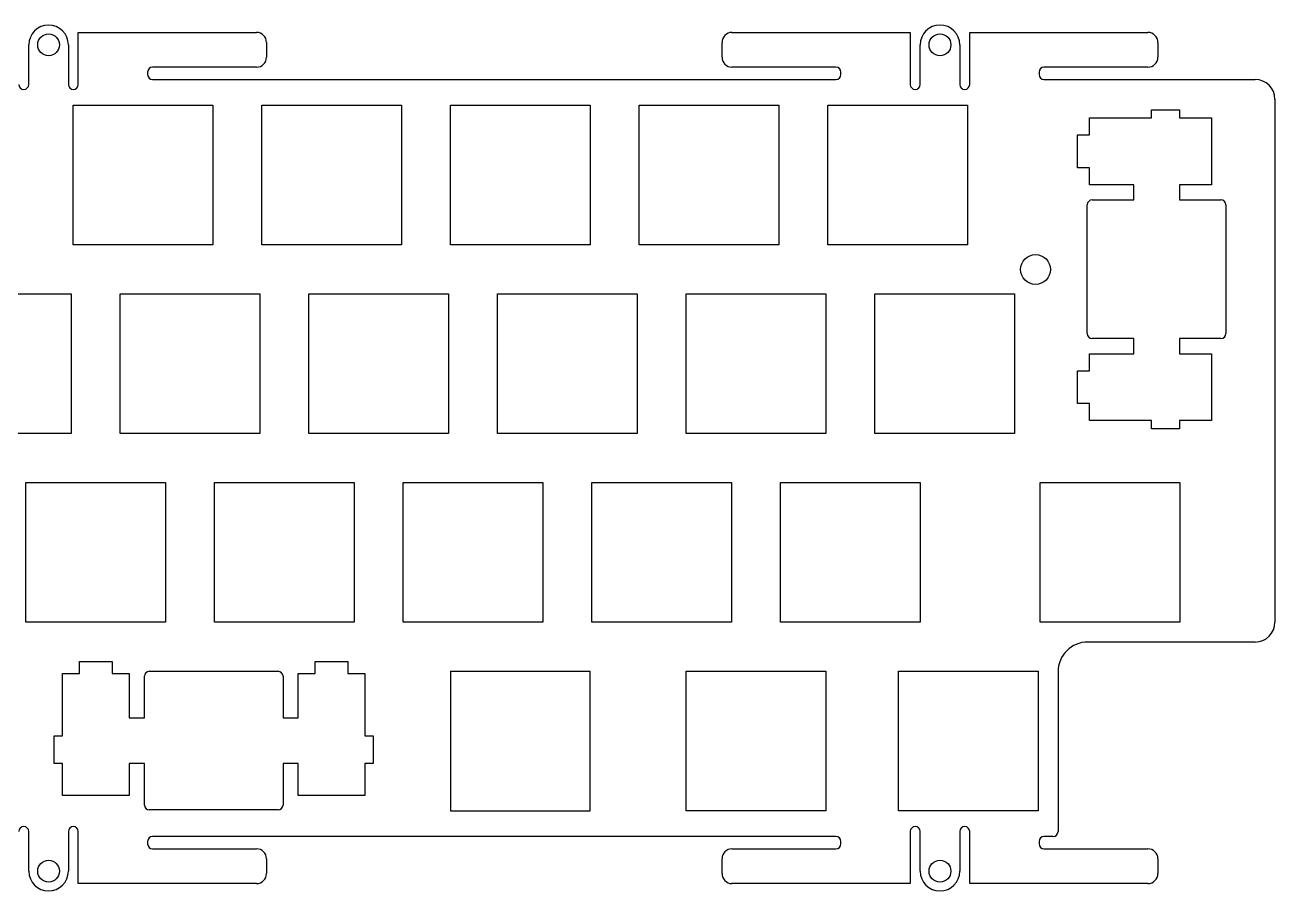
# Model space of a CAD drawing. Header units: millimetres. Extents: x -118 to 129, y -249 to -162.
# Drawn here: x 3.2 to 129.4, y -249.2 to -161.9 of the extents above; entities that cross this region are included whole.
import ezdxf

# ---------------------------------------------------------------- set-up
doc = ezdxf.new("R2010")
doc.units = ezdxf.units.MM
for name, color, linetype in [('Shape10722', 7, 'CONTINUOUS'), ('Shape12749', 7, 'CONTINUOUS'), ('Shape7479', 7, 'CONTINUOUS'), ('Shape7480', 7, 'CONTINUOUS'), ('Shape7482', 7, 'CONTINUOUS'), ('Shape7483', 7, 'CONTINUOUS'), ('Shape7485', 7, 'CONTINUOUS'), ('Shape7486', 7, 'CONTINUOUS'), ('Shape7487', 7, 'CONTINUOUS'), ('Shape7488', 7, 'CONTINUOUS'), ('Shape7489', 7, 'CONTINUOUS'), ('Shape7490', 7, 'CONTINUOUS'), ('Shape7491', 7, 'CONTINUOUS'), ('Shape7492', 7, 'CONTINUOUS'), ('Shape7493', 7, 'CONTINUOUS'), ('Shape7494', 7, 'CONTINUOUS'), ('Shape7495', 7, 'CONTINUOUS'), ('Shape7496', 7, 'CONTINUOUS'), ('Shape7497', 7, 'CONTINUOUS'), ('Shape7498', 7, 'CONTINUOUS'), ('Shape7499', 7, 'CONTINUOUS'), ('Shape7500', 7, 'CONTINUOUS'), ('Shape7501', 7, 'CONTINUOUS'), ('Shape7502', 7, 'CONTINUOUS'), ('Shape7503', 7, 'CONTINUOUS'), ('Shape7504', 7, 'CONTINUOUS'), ('Shape7505', 7, 'CONTINUOUS'), ('Shape7506', 7, 'CONTINUOUS'), ('Shape7507', 7, 'CONTINUOUS'), ('Shape7508', 7, 'CONTINUOUS'), ('Shape7509', 7, 'CONTINUOUS'), ('Shape7510', 7, 'CONTINUOUS'), ('Shape7511', 7, 'CONTINUOUS'), ('Shape7512', 7, 'CONTINUOUS'), ('Shape7513', 7, 'CONTINUOUS'), ('Shape7514', 7, 'CONTINUOUS'), ('Shape7515', 7, 'CONTINUOUS'), ('Shape7516', 7, 'CONTINUOUS'), ('Shape7517', 7, 'CONTINUOUS'), ('Shape7518', 7, 'CONTINUOUS'), ('Shape7519', 7, 'CONTINUOUS'), ('Shape7520', 7, 'CONTINUOUS'), ('Shape7521', 7, 'CONTINUOUS'), ('Shape7522', 7, 'CONTINUOUS'), ('Shape7523', 7, 'CONTINUOUS'), ('Shape7599', 7, 'CONTINUOUS'), ('Shape7600', 7, 'CONTINUOUS'), ('Shape7601', 7, 'CONTINUOUS'), ('Shape7602', 7, 'CONTINUOUS'), ('Shape7603', 7, 'CONTINUOUS'), ('Shape7604', 7, 'CONTINUOUS'), ('Shape7605', 7, 'CONTINUOUS'), ('Shape7606', 7, 'CONTINUOUS'), ('Shape7607', 7, 'CONTINUOUS'), ('Shape7608', 7, 'CONTINUOUS'), ('Shape7609', 7, 'CONTINUOUS'), ('Shape7610', 7, 'CONTINUOUS'), ('Shape7611', 7, 'CONTINUOUS'), ('Shape7612', 7, 'CONTINUOUS'), ('Shape7613', 7, 'CONTINUOUS'), ('Shape7614', 7, 'CONTINUOUS'), ('Shape7615', 7, 'CONTINUOUS'), ('Shape7616', 7, 'CONTINUOUS'), ('Shape7617', 7, 'CONTINUOUS'), ('Shape7618', 7, 'CONTINUOUS'), ('Shape7619', 7, 'CONTINUOUS'), ('Shape7620', 7, 'CONTINUOUS'), ('Shape7621', 7, 'CONTINUOUS'), ('Shape7622', 7, 'CONTINUOUS'), ('Shape7623', 7, 'CONTINUOUS'), ('Shape7624', 7, 'CONTINUOUS'), ('Shape7625', 7, 'CONTINUOUS'), ('Shape7626', 7, 'CONTINUOUS'), ('Shape7627', 7, 'CONTINUOUS'), ('Shape7628', 7, 'CONTINUOUS'), ('Shape7629', 7, 'CONTINUOUS'), ('Shape7630', 7, 'CONTINUOUS'), ('Shape7631', 7, 'CONTINUOUS'), ('Shape7632', 7, 'CONTINUOUS'), ('Shape7633', 7, 'CONTINUOUS'), ('Shape7634', 7, 'CONTINUOUS'), ('Shape7635', 7, 'CONTINUOUS'), ('Shape7636', 7, 'CONTINUOUS'), ('Shape7637', 7, 'CONTINUOUS'), ('Shape7638', 7, 'CONTINUOUS'), ('Shape7639', 7, 'CONTINUOUS'), ('Shape7640', 7, 'CONTINUOUS'), ('Shape7641', 7, 'CONTINUOUS'), ('Shape7642', 7, 'CONTINUOUS'), ('Shape7643', 7, 'CONTINUOUS'), ('Shape7644', 7, 'CONTINUOUS'), ('Shape7649', 7, 'CONTINUOUS'), ('Shape7650', 7, 'CONTINUOUS'), ('Shape7651', 7, 'CONTINUOUS'), ('Shape7655', 7, 'CONTINUOUS'), ('Shape7656', 7, 'CONTINUOUS'), ('Shape7657', 7, 'CONTINUOUS'), ('Shape7658', 7, 'CONTINUOUS'), ('Shape7659', 7, 'CONTINUOUS'), ('Shape7660', 7, 'CONTINUOUS'), ('Shape7661', 7, 'CONTINUOUS'), ('Shape7662', 7, 'CONTINUOUS'), ('Shape7679', 7, 'CONTINUOUS'), ('Shape7680', 7, 'CONTINUOUS'), ('Shape7681', 7, 'CONTINUOUS'), ('Shape7682', 7, 'CONTINUOUS'), ('Shape7683', 7, 'CONTINUOUS'), ('Shape7684', 7, 'CONTINUOUS'), ('Shape7685', 7, 'CONTINUOUS'), ('Shape7686', 7, 'CONTINUOUS'), ('Shape7687', 7, 'CONTINUOUS'), ('Shape7688', 7, 'CONTINUOUS'), ('Shape7689', 7, 'CONTINUOUS'), ('Shape7690', 7, 'CONTINUOUS'), ('Shape7691', 7, 'CONTINUOUS'), ('Shape7692', 7, 'CONTINUOUS'), ('Shape7693', 7, 'CONTINUOUS'), ('Shape7694', 7, 'CONTINUOUS'), ('Shape7695', 7, 'CONTINUOUS'), ('Shape7696', 7, 'CONTINUOUS'), ('Shape7697', 7, 'CONTINUOUS'), ('Shape7698', 7, 'CONTINUOUS'), ('Shape7699', 7, 'CONTINUOUS'), ('Shape7700', 7, 'CONTINUOUS'), ('Shape7701', 7, 'CONTINUOUS'), ('Shape7702', 7, 'CONTINUOUS'), ('Shape7703', 7, 'CONTINUOUS'), ('Shape7704', 7, 'CONTINUOUS'), ('Shape7705', 7, 'CONTINUOUS'), ('Shape7706', 7, 'CONTINUOUS'), ('Shape7707', 7, 'CONTINUOUS'), ('Shape7708', 7, 'CONTINUOUS'), ('Shape7709', 7, 'CONTINUOUS'), ('Shape7710', 7, 'CONTINUOUS'), ('Shape7711', 7, 'CONTINUOUS'), ('Shape7712', 7, 'CONTINUOUS'), ('Shape7713', 7, 'CONTINUOUS'), ('Shape7714', 7, 'CONTINUOUS'), ('Shape7715', 7, 'CONTINUOUS'), ('Shape7716', 7, 'CONTINUOUS'), ('Shape7717', 7, 'CONTINUOUS'), ('Shape7718', 7, 'CONTINUOUS'), ('Shape7720', 7, 'CONTINUOUS'), ('Shape7945', 7, 'CONTINUOUS'), ('Shape7946', 7, 'CONTINUOUS'), ('Shape7947', 7, 'CONTINUOUS'), ('Shape7948', 7, 'CONTINUOUS'), ('Shape7949', 7, 'CONTINUOUS'), ('Shape7950', 7, 'CONTINUOUS'), ('Shape7951', 7, 'CONTINUOUS'), ('Shape7952', 7, 'CONTINUOUS'), ('Shape7953', 7, 'CONTINUOUS'), ('Shape7954', 7, 'CONTINUOUS'), ('Shape7955', 7, 'CONTINUOUS'), ('Shape7956', 7, 'CONTINUOUS'), ('Shape7957', 7, 'CONTINUOUS'), ('Shape7958', 7, 'CONTINUOUS'), ('Shape7959', 7, 'CONTINUOUS'), ('Shape7960', 7, 'CONTINUOUS'), ('Shape7961', 7, 'CONTINUOUS'), ('Shape7962', 7, 'CONTINUOUS'), ('Shape7963', 7, 'CONTINUOUS'), ('Shape7964', 7, 'CONTINUOUS'), ('Shape7966', 7, 'CONTINUOUS'), ('Shape7967', 7, 'CONTINUOUS'), ('Shape7968', 7, 'CONTINUOUS'), ('Shape8001', 7, 'CONTINUOUS'), ('Shape8002', 7, 'CONTINUOUS'), ('Shape8003', 7, 'CONTINUOUS'), ('Shape8004', 7, 'CONTINUOUS'), ('Shape8005', 7, 'CONTINUOUS'), ('Shape8006', 7, 'CONTINUOUS'), ('Shape8007', 7, 'CONTINUOUS'), ('Shape8008', 7, 'CONTINUOUS'), ('Shape8009', 7, 'CONTINUOUS'), ('Shape8010', 7, 'CONTINUOUS'), ('Shape8011', 7, 'CONTINUOUS'), ('Shape8012', 7, 'CONTINUOUS'), ('Shape8013', 7, 'CONTINUOUS'), ('Shape8014', 7, 'CONTINUOUS'), ('Shape8015', 7, 'CONTINUOUS'), ('Shape8016', 7, 'CONTINUOUS'), ('Shape8017', 7, 'CONTINUOUS'), ('Shape8018', 7, 'CONTINUOUS'), ('Shape8019', 7, 'CONTINUOUS'), ('Shape8020', 7, 'CONTINUOUS'), ('Shape8037', 7, 'CONTINUOUS'), ('Shape8038', 7, 'CONTINUOUS'), ('Shape8039', 7, 'CONTINUOUS'), ('Shape8040', 7, 'CONTINUOUS'), ('Shape8041', 7, 'CONTINUOUS'), ('Shape8042', 7, 'CONTINUOUS'), ('Shape8043', 7, 'CONTINUOUS'), ('Shape8044', 7, 'CONTINUOUS'), ('Shape8045', 7, 'CONTINUOUS'), ('Shape8046', 7, 'CONTINUOUS'), ('Shape8047', 7, 'CONTINUOUS'), ('Shape8048', 7, 'CONTINUOUS'), ('Shape8049', 7, 'CONTINUOUS'), ('Shape8050', 7, 'CONTINUOUS'), ('Shape8051', 7, 'CONTINUOUS'), ('Shape8052', 7, 'CONTINUOUS'), ('Shape8053', 7, 'CONTINUOUS'), ('Shape8054', 7, 'CONTINUOUS'), ('Shape8055', 7, 'CONTINUOUS'), ('Shape8056', 7, 'CONTINUOUS'), ('Shape8057', 7, 'CONTINUOUS'), ('Shape8058', 7, 'CONTINUOUS'), ('Shape8059', 7, 'CONTINUOUS'), ('Shape8060', 7, 'CONTINUOUS'), ('Shape8065', 7, 'CONTINUOUS'), ('Shape8066', 7, 'CONTINUOUS'), ('Shape8067', 7, 'CONTINUOUS'), ('Shape8068', 7, 'CONTINUOUS'), ('Shape8069', 7, 'CONTINUOUS'), ('Shape8070', 7, 'CONTINUOUS'), ('Shape8071', 7, 'CONTINUOUS'), ('Shape8072', 7, 'CONTINUOUS'), ('Shape8073', 7, 'CONTINUOUS'), ('Shape8074', 7, 'CONTINUOUS'), ('Shape8075', 7, 'CONTINUOUS'), ('Shape8076', 7, 'CONTINUOUS'), ('Shape8077', 7, 'CONTINUOUS'), ('Shape8078', 7, 'CONTINUOUS'), ('Shape8079', 7, 'CONTINUOUS'), ('Shape8080', 7, 'CONTINUOUS'), ('Shape8081', 7, 'CONTINUOUS'), ('Shape8082', 7, 'CONTINUOUS'), ('Shape8083', 7, 'CONTINUOUS'), ('Shape8084', 7, 'CONTINUOUS'), ('Shape8085', 7, 'CONTINUOUS'), ('Shape8086', 7, 'CONTINUOUS'), ('Shape8087', 7, 'CONTINUOUS'), ('Shape8088', 7, 'CONTINUOUS'), ('Shape8089', 7, 'CONTINUOUS'), ('Shape8090', 7, 'CONTINUOUS'), ('Shape8091', 7, 'CONTINUOUS'), ('Shape8092', 7, 'CONTINUOUS'), ('Shape8093', 7, 'CONTINUOUS'), ('Shape8094', 7, 'CONTINUOUS'), ('Shape8095', 7, 'CONTINUOUS'), ('Shape8096', 7, 'CONTINUOUS'), ('Shape8097', 7, 'CONTINUOUS'), ('Shape8098', 7, 'CONTINUOUS'), ('Shape8099', 7, 'CONTINUOUS'), ('Shape8100', 7, 'CONTINUOUS'), ('Shape8101', 7, 'CONTINUOUS'), ('Shape8102', 7, 'CONTINUOUS'), ('Shape8103', 7, 'CONTINUOUS')]:
    doc.layers.add(name, color=color, linetype=linetype)

msp = doc.modelspace()

# ---------------------------------------------------------------- linework, layer by layer
at = {"layer": 'Shape10722'}
msp.add_line((116.924, -170.4), (119.724, -170.4), dxfattribs=at)
at = {"layer": 'Shape12749'}
msp.add_circle((105.199, -186.526), 1.5, dxfattribs=at)
at = {"layer": 'Shape7479'}
msp.add_circle((95.5544, -163.851), 1.1, dxfattribs=at)
at = {"layer": 'Shape7480'}
msp.add_circle((5.55443, -163.851), 1.1, dxfattribs=at)
at = {"layer": 'Shape7482'}
msp.add_circle((95.5544, -247.25), 1.1, dxfattribs=at)
at = {"layer": 'Shape7483'}
msp.add_circle((5.55443, -247.25), 1.1, dxfattribs=at)
at = {"layer": 'Shape7485'}
msp.add_line((106.973, -243.751), (106.054, -243.751), dxfattribs=at)
at = {"layer": 'Shape7486'}
msp.add_arc((106.054, -244.251), 0.5, 90, 180, dxfattribs=at)
at = {"layer": 'Shape7487'}
msp.add_line((105.554, -244.251), (105.554, -244.5), dxfattribs=at)
at = {"layer": 'Shape7488'}
msp.add_arc((106.054, -244.5), 0.5, 180, -90, dxfattribs=at)
at = {"layer": 'Shape7489'}
msp.add_line((106.054, -245), (116.554, -245), dxfattribs=at)
at = {"layer": 'Shape7490'}
msp.add_arc((116.554, -246), 1, 0, 90, dxfattribs=at)
at = {"layer": 'Shape7491'}
msp.add_line((117.554, -246), (117.554, -247.5), dxfattribs=at)
at = {"layer": 'Shape7492'}
msp.add_arc((116.554, -247.5), 1, -90, 0, dxfattribs=at)
at = {"layer": 'Shape7493'}
msp.add_line((116.554, -248.5), (98.5544, -248.5), dxfattribs=at)
at = {"layer": 'Shape7494'}
msp.add_line((98.5544, -248.5), (98.5544, -243.25), dxfattribs=at)
at = {"layer": 'Shape7495'}
msp.add_arc((98.0544, -243.25), 0.5, 0, 180, dxfattribs=at)
at = {"layer": 'Shape7496'}
msp.add_line((97.5544, -243.25), (97.5544, -247.25), dxfattribs=at)
at = {"layer": 'Shape7497'}
msp.add_arc((95.5544, -247.25), 2, 180, 0, dxfattribs=at)
at = {"layer": 'Shape7498'}
msp.add_line((93.5544, -247.25), (93.5544, -243.25), dxfattribs=at)
at = {"layer": 'Shape7499'}
msp.add_arc((93.0544, -243.25), 0.5, 0, 180, dxfattribs=at)
at = {"layer": 'Shape7500'}
msp.add_line((92.5544, -243.25), (92.5544, -248.5), dxfattribs=at)
at = {"layer": 'Shape7501'}
msp.add_line((92.5544, -248.5), (74.5544, -248.5), dxfattribs=at)
at = {"layer": 'Shape7502'}
msp.add_arc((74.5544, -247.5), 1, 180, -90, dxfattribs=at)
at = {"layer": 'Shape7503'}
msp.add_line((73.5544, -247.5), (73.5544, -246), dxfattribs=at)
at = {"layer": 'Shape7504'}
msp.add_arc((74.5544, -246), 1, 90, 180, dxfattribs=at)
at = {"layer": 'Shape7505'}
msp.add_line((74.5544, -245), (85.0544, -245), dxfattribs=at)
at = {"layer": 'Shape7506'}
msp.add_arc((85.0544, -244.5), 0.5, -90, 0, dxfattribs=at)
at = {"layer": 'Shape7507'}
msp.add_line((85.5544, -244.5), (85.5544, -244.251), dxfattribs=at)
at = {"layer": 'Shape7508'}
msp.add_arc((85.0544, -244.251), 0.5, 0, 90, dxfattribs=at)
at = {"layer": 'Shape7509'}
msp.add_line((85.0544, -243.751), (16.0544, -243.751), dxfattribs=at)
at = {"layer": 'Shape7510'}
msp.add_arc((16.0544, -244.251), 0.5, 90, 180, dxfattribs=at)
at = {"layer": 'Shape7511'}
msp.add_line((15.5544, -244.251), (15.5544, -244.5), dxfattribs=at)
at = {"layer": 'Shape7512'}
msp.add_arc((16.0544, -244.5), 0.5, 180, -90, dxfattribs=at)
at = {"layer": 'Shape7513'}
msp.add_line((16.0544, -245), (26.5544, -245), dxfattribs=at)
at = {"layer": 'Shape7514'}
msp.add_arc((26.5544, -246), 1, 0, 90, dxfattribs=at)
at = {"layer": 'Shape7515'}
msp.add_line((27.5544, -246), (27.5544, -247.5), dxfattribs=at)
at = {"layer": 'Shape7516'}
msp.add_arc((26.5544, -247.5), 1, -90, 0, dxfattribs=at)
at = {"layer": 'Shape7517'}
msp.add_line((26.5544, -248.5), (8.55443, -248.5), dxfattribs=at)
at = {"layer": 'Shape7518'}
msp.add_line((8.55443, -248.5), (8.55443, -243.25), dxfattribs=at)
at = {"layer": 'Shape7519'}
msp.add_arc((8.05443, -243.25), 0.5, 0, 180, dxfattribs=at)
at = {"layer": 'Shape7520'}
msp.add_line((7.55443, -243.25), (7.55443, -247.25), dxfattribs=at)
at = {"layer": 'Shape7521'}
msp.add_arc((5.55443, -247.25), 2, 180, 0, dxfattribs=at)
at = {"layer": 'Shape7522'}
msp.add_line((3.55443, -247.25), (3.55443, -243.25), dxfattribs=at)
at = {"layer": 'Shape7523'}
msp.add_arc((3.05443, -243.25), 0.5, 0, 180, dxfattribs=at)
at = {"layer": 'Shape7599'}
msp.add_arc((3.05443, -167.851), 0.5, 180, 0, dxfattribs=at)
at = {"layer": 'Shape7600'}
msp.add_line((3.55443, -167.851), (3.55443, -163.851), dxfattribs=at)
at = {"layer": 'Shape7601'}
msp.add_arc((5.55443, -163.851), 2, 0, 180, dxfattribs=at)
at = {"layer": 'Shape7602'}
msp.add_line((7.55443, -163.851), (7.55443, -167.851), dxfattribs=at)
at = {"layer": 'Shape7603'}
msp.add_arc((8.05443, -167.851), 0.5, 180, 0, dxfattribs=at)
at = {"layer": 'Shape7604'}
msp.add_line((8.55443, -167.851), (8.55443, -162.601), dxfattribs=at)
at = {"layer": 'Shape7605'}
msp.add_line((8.55443, -162.601), (26.5544, -162.601), dxfattribs=at)
at = {"layer": 'Shape7606'}
msp.add_arc((26.5544, -163.601), 1, 0, 90, dxfattribs=at)
at = {"layer": 'Shape7607'}
msp.add_line((27.5544, -163.601), (27.5544, -165.101), dxfattribs=at)
at = {"layer": 'Shape7608'}
msp.add_arc((26.5544, -165.101), 1, -90, 0, dxfattribs=at)
at = {"layer": 'Shape7609'}
msp.add_line((26.5544, -166.101), (16.0544, -166.101), dxfattribs=at)
at = {"layer": 'Shape7610'}
msp.add_arc((16.0544, -166.601), 0.5, 90, 180, dxfattribs=at)
at = {"layer": 'Shape7611'}
msp.add_line((15.5544, -166.601), (15.5544, -166.851), dxfattribs=at)
at = {"layer": 'Shape7612'}
msp.add_arc((16.0544, -166.851), 0.5, 180, -90, dxfattribs=at)
at = {"layer": 'Shape7613'}
msp.add_line((16.0544, -167.351), (85.0544, -167.351), dxfattribs=at)
at = {"layer": 'Shape7614'}
msp.add_arc((85.0544, -166.851), 0.5, -90, 0, dxfattribs=at)
at = {"layer": 'Shape7615'}
msp.add_line((85.5544, -166.851), (85.5544, -166.601), dxfattribs=at)
at = {"layer": 'Shape7616'}
msp.add_arc((85.0544, -166.601), 0.5, 0, 90, dxfattribs=at)
at = {"layer": 'Shape7617'}
msp.add_line((85.0544, -166.101), (74.5544, -166.101), dxfattribs=at)
at = {"layer": 'Shape7618'}
msp.add_arc((74.5544, -165.101), 1, 180, -90, dxfattribs=at)
at = {"layer": 'Shape7619'}
msp.add_line((73.5544, -165.101), (73.5544, -163.601), dxfattribs=at)
at = {"layer": 'Shape7620'}
msp.add_arc((74.5544, -163.601), 1, 90, 180, dxfattribs=at)
at = {"layer": 'Shape7621'}
msp.add_line((74.5544, -162.601), (92.5544, -162.601), dxfattribs=at)
at = {"layer": 'Shape7622'}
msp.add_line((92.5544, -162.601), (92.5544, -167.851), dxfattribs=at)
at = {"layer": 'Shape7623'}
msp.add_arc((93.0544, -167.851), 0.5, 180, 0, dxfattribs=at)
at = {"layer": 'Shape7624'}
msp.add_line((93.5544, -167.851), (93.5544, -163.851), dxfattribs=at)
at = {"layer": 'Shape7625'}
msp.add_arc((95.5544, -163.851), 2, 0, 180, dxfattribs=at)
at = {"layer": 'Shape7626'}
msp.add_line((97.5544, -163.851), (97.5544, -167.851), dxfattribs=at)
at = {"layer": 'Shape7627'}
msp.add_arc((98.0544, -167.851), 0.5, 180, 0, dxfattribs=at)
at = {"layer": 'Shape7628'}
msp.add_line((98.5544, -167.851), (98.5544, -162.601), dxfattribs=at)
at = {"layer": 'Shape7629'}
msp.add_line((98.5544, -162.601), (116.554, -162.601), dxfattribs=at)
at = {"layer": 'Shape7630'}
msp.add_arc((116.554, -163.601), 1, 0, 90, dxfattribs=at)
at = {"layer": 'Shape7631'}
msp.add_line((117.554, -163.601), (117.554, -165.101), dxfattribs=at)
at = {"layer": 'Shape7632'}
msp.add_arc((116.554, -165.101), 1, -90, 0, dxfattribs=at)
at = {"layer": 'Shape7633'}
msp.add_line((116.554, -166.101), (106.054, -166.101), dxfattribs=at)
at = {"layer": 'Shape7634'}
msp.add_arc((106.054, -166.601), 0.5, 90, 180, dxfattribs=at)
at = {"layer": 'Shape7635'}
msp.add_line((105.554, -166.601), (105.554, -166.851), dxfattribs=at)
at = {"layer": 'Shape7636'}
msp.add_arc((106.054, -166.851), 0.5, 180, -90, dxfattribs=at)
at = {"layer": 'Shape7637'}
msp.add_line((106.054, -167.351), (127.379, -167.351), dxfattribs=at)
at = {"layer": 'Shape7638'}
msp.add_arc((127.379, -169.351), 2, 0, 90, dxfattribs=at)
at = {"layer": 'Shape7639'}
msp.add_line((129.379, -169.351), (129.379, -222.126), dxfattribs=at)
at = {"layer": 'Shape7640'}
msp.add_arc((127.379, -222.126), 2, -90, 0, dxfattribs=at)
at = {"layer": 'Shape7641'}
msp.add_line((127.379, -224.126), (110.473, -224.126), dxfattribs=at)
at = {"layer": 'Shape7642'}
msp.add_arc((110.473, -227.126), 3, 90, 180, dxfattribs=at)
at = {"layer": 'Shape7643'}
msp.add_line((107.473, -227.126), (107.473, -243.251), dxfattribs=at)
at = {"layer": 'Shape7644'}
msp.add_arc((106.973, -243.251), 0.5, -90, 0, dxfattribs=at)
at = {"layer": 'Shape7649'}
msp.add_line((46.1294, -227.076), (46.1294, -241.176), dxfattribs=at)
at = {"layer": 'Shape7650'}
msp.add_line((46.1294, -241.176), (60.2294, -241.176), dxfattribs=at)
at = {"layer": 'Shape7651'}
msp.add_line((60.2294, -241.176), (60.2294, -227.076), dxfattribs=at)
at = {"layer": 'Shape7655'}
msp.add_line((91.3734, -227.076), (105.473, -227.076), dxfattribs=at)
at = {"layer": 'Shape7656'}
msp.add_line((105.473, -227.076), (105.473, -241.176), dxfattribs=at)
at = {"layer": 'Shape7657'}
msp.add_line((105.473, -241.176), (91.3734, -241.176), dxfattribs=at)
at = {"layer": 'Shape7658'}
msp.add_line((91.3734, -241.176), (91.3734, -227.076), dxfattribs=at)
at = {"layer": 'Shape7659'}
msp.add_line((69.9424, -241.176), (69.9424, -227.076), dxfattribs=at)
at = {"layer": 'Shape7660'}
msp.add_line((69.9424, -227.076), (84.0414, -227.076), dxfattribs=at)
at = {"layer": 'Shape7661'}
msp.add_line((84.0414, -227.076), (84.0414, -241.176), dxfattribs=at)
at = {"layer": 'Shape7662'}
msp.add_line((84.0414, -241.176), (69.9424, -241.176), dxfattribs=at)
at = {"layer": 'Shape7679'}
msp.add_line((15.2238, -240.575), (15.2238, -236.376), dxfattribs=at)
at = {"layer": 'Shape7680'}
msp.add_arc((15.7238, -240.575), 0.5, 180, -90, dxfattribs=at)
at = {"layer": 'Shape7681'}
msp.add_line((15.2238, -236.376), (13.6984, -236.376), dxfattribs=at)
at = {"layer": 'Shape7682'}
msp.add_line((13.6984, -236.376), (13.6984, -239.605), dxfattribs=at)
at = {"layer": 'Shape7683'}
msp.add_line((13.6984, -239.605), (6.94868, -239.605), dxfattribs=at)
at = {"layer": 'Shape7684'}
msp.add_line((6.94868, -239.605), (6.94868, -236.376), dxfattribs=at)
at = {"layer": 'Shape7685'}
msp.add_line((6.94868, -236.376), (6.12318, -236.376), dxfattribs=at)
at = {"layer": 'Shape7686'}
msp.add_line((6.12318, -236.376), (6.12318, -233.576), dxfattribs=at)
at = {"layer": 'Shape7687'}
msp.add_line((6.12318, -233.576), (6.94868, -233.576), dxfattribs=at)
at = {"layer": 'Shape7688'}
msp.add_line((6.94868, -233.576), (6.94868, -227.306), dxfattribs=at)
at = {"layer": 'Shape7689'}
msp.add_line((6.94868, -227.306), (8.67378, -227.306), dxfattribs=at)
at = {"layer": 'Shape7690'}
msp.add_line((8.67378, -227.306), (8.67378, -226.105), dxfattribs=at)
at = {"layer": 'Shape7691'}
msp.add_line((8.67378, -226.105), (11.9729, -226.105), dxfattribs=at)
at = {"layer": 'Shape7692'}
msp.add_line((11.9729, -226.105), (11.9729, -227.306), dxfattribs=at)
at = {"layer": 'Shape7693'}
msp.add_line((11.9729, -227.306), (13.6984, -227.306), dxfattribs=at)
at = {"layer": 'Shape7694'}
msp.add_line((13.6984, -227.306), (13.6984, -231.775), dxfattribs=at)
at = {"layer": 'Shape7695'}
msp.add_line((13.6984, -231.775), (15.2238, -231.775), dxfattribs=at)
at = {"layer": 'Shape7696'}
msp.add_line((15.2238, -231.775), (15.2238, -227.576), dxfattribs=at)
at = {"layer": 'Shape7697'}
msp.add_line((15.7238, -227.076), (28.7231, -227.076), dxfattribs=at)
at = {"layer": 'Shape7698'}
msp.add_arc((15.7238, -227.576), 0.5, 90, 180, dxfattribs=at)
at = {"layer": 'Shape7699'}
msp.add_line((29.2231, -227.576), (29.2231, -231.775), dxfattribs=at)
at = {"layer": 'Shape7700'}
msp.add_arc((28.7231, -227.576), 0.5, 0, 90, dxfattribs=at)
at = {"layer": 'Shape7701'}
msp.add_line((29.2231, -231.775), (30.7488, -231.775), dxfattribs=at)
at = {"layer": 'Shape7702'}
msp.add_line((30.7488, -231.775), (30.7488, -227.306), dxfattribs=at)
at = {"layer": 'Shape7703'}
msp.add_line((30.7488, -227.306), (32.4725, -227.306), dxfattribs=at)
at = {"layer": 'Shape7704'}
msp.add_line((32.4725, -227.306), (32.4725, -226.105), dxfattribs=at)
at = {"layer": 'Shape7705'}
msp.add_line((32.4725, -226.105), (35.7731, -226.105), dxfattribs=at)
at = {"layer": 'Shape7706'}
msp.add_line((35.7731, -226.105), (35.7731, -227.306), dxfattribs=at)
at = {"layer": 'Shape7707'}
msp.add_line((35.7731, -227.306), (37.4982, -227.306), dxfattribs=at)
at = {"layer": 'Shape7708'}
msp.add_line((37.4982, -227.306), (37.4982, -233.576), dxfattribs=at)
at = {"layer": 'Shape7709'}
msp.add_line((37.4982, -233.576), (38.3237, -233.576), dxfattribs=at)
at = {"layer": 'Shape7710'}
msp.add_line((38.3237, -233.576), (38.3237, -236.376), dxfattribs=at)
at = {"layer": 'Shape7711'}
msp.add_line((38.3237, -236.376), (37.4982, -236.376), dxfattribs=at)
at = {"layer": 'Shape7712'}
msp.add_line((37.4982, -236.376), (37.4982, -239.605), dxfattribs=at)
at = {"layer": 'Shape7713'}
msp.add_line((37.4982, -239.605), (30.7488, -239.605), dxfattribs=at)
at = {"layer": 'Shape7714'}
msp.add_line((30.7488, -239.605), (30.7488, -236.376), dxfattribs=at)
at = {"layer": 'Shape7715'}
msp.add_line((30.7488, -236.376), (29.2231, -236.376), dxfattribs=at)
at = {"layer": 'Shape7716'}
msp.add_line((29.2231, -236.376), (29.2231, -240.575), dxfattribs=at)
at = {"layer": 'Shape7717'}
msp.add_arc((28.7231, -240.575), 0.5, -90, 0, dxfattribs=at)
at = {"layer": 'Shape7718'}
msp.add_line((28.7231, -241.075), (15.7238, -241.075), dxfattribs=at)
at = {"layer": 'Shape7720'}
msp.add_line((46.1294, -227.076), (60.2294, -227.076), dxfattribs=at)
at = {"layer": 'Shape7945'}
msp.add_line((103.091, -188.976), (103.091, -203.076), dxfattribs=at)
at = {"layer": 'Shape7946'}
msp.add_line((103.091, -203.076), (88.9914, -203.076), dxfattribs=at)
at = {"layer": 'Shape7947'}
msp.add_line((88.9914, -203.076), (88.9914, -188.976), dxfattribs=at)
at = {"layer": 'Shape7948'}
msp.add_line((88.9914, -188.976), (103.091, -188.976), dxfattribs=at)
at = {"layer": 'Shape7949'}
msp.add_line((69.9424, -188.976), (84.0414, -188.976), dxfattribs=at)
at = {"layer": 'Shape7950'}
msp.add_line((84.0414, -188.976), (84.0414, -203.076), dxfattribs=at)
at = {"layer": 'Shape7951'}
msp.add_line((84.0414, -203.076), (69.9424, -203.076), dxfattribs=at)
at = {"layer": 'Shape7952'}
msp.add_line((69.9424, -203.076), (69.9424, -188.976), dxfattribs=at)
at = {"layer": 'Shape7953'}
msp.add_line((50.8914, -203.076), (50.8914, -188.976), dxfattribs=at)
at = {"layer": 'Shape7954'}
msp.add_line((50.8914, -188.976), (64.9914, -188.976), dxfattribs=at)
at = {"layer": 'Shape7955'}
msp.add_line((64.9914, -188.976), (64.9914, -203.076), dxfattribs=at)
at = {"layer": 'Shape7956'}
msp.add_line((64.9914, -203.076), (50.8914, -203.076), dxfattribs=at)
at = {"layer": 'Shape7957'}
msp.add_line((31.8424, -188.976), (45.9424, -188.976), dxfattribs=at)
at = {"layer": 'Shape7958'}
msp.add_line((45.9424, -188.976), (45.9424, -203.076), dxfattribs=at)
at = {"layer": 'Shape7959'}
msp.add_line((45.9424, -203.076), (31.8424, -203.076), dxfattribs=at)
at = {"layer": 'Shape7960'}
msp.add_line((31.8424, -203.076), (31.8424, -188.976), dxfattribs=at)
at = {"layer": 'Shape7961'}
msp.add_line((12.7914, -203.076), (12.7914, -188.976), dxfattribs=at)
at = {"layer": 'Shape7962'}
msp.add_line((12.7914, -188.976), (26.8914, -188.976), dxfattribs=at)
at = {"layer": 'Shape7963'}
msp.add_line((26.8914, -188.976), (26.8914, -203.076), dxfattribs=at)
at = {"layer": 'Shape7964'}
msp.add_line((26.8914, -203.076), (12.7914, -203.076), dxfattribs=at)
at = {"layer": 'Shape7966'}
msp.add_line((-6.25857, -188.976), (7.84243, -188.976), dxfattribs=at)
at = {"layer": 'Shape7967'}
msp.add_line((7.84243, -188.976), (7.84243, -203.076), dxfattribs=at)
at = {"layer": 'Shape7968'}
msp.add_line((7.84243, -203.076), (-6.25857, -203.076), dxfattribs=at)
at = {"layer": 'Shape8001'}
msp.add_line((8.02943, -169.926), (22.1294, -169.926), dxfattribs=at)
at = {"layer": 'Shape8002'}
msp.add_line((22.1294, -169.926), (22.1294, -184.026), dxfattribs=at)
at = {"layer": 'Shape8003'}
msp.add_line((22.1294, -184.026), (8.02943, -184.026), dxfattribs=at)
at = {"layer": 'Shape8004'}
msp.add_line((8.02943, -184.026), (8.02943, -169.926), dxfattribs=at)
at = {"layer": 'Shape8005'}
msp.add_line((27.0794, -169.926), (41.1794, -169.926), dxfattribs=at)
at = {"layer": 'Shape8006'}
msp.add_line((41.1794, -169.926), (41.1794, -184.026), dxfattribs=at)
at = {"layer": 'Shape8007'}
msp.add_line((41.1794, -184.026), (27.0794, -184.026), dxfattribs=at)
at = {"layer": 'Shape8008'}
msp.add_line((27.0794, -184.026), (27.0794, -169.926), dxfattribs=at)
at = {"layer": 'Shape8009'}
msp.add_line((46.1294, -169.926), (60.2294, -169.926), dxfattribs=at)
at = {"layer": 'Shape8010'}
msp.add_line((60.2294, -169.926), (60.2294, -184.026), dxfattribs=at)
at = {"layer": 'Shape8011'}
msp.add_line((60.2294, -184.026), (46.1294, -184.026), dxfattribs=at)
at = {"layer": 'Shape8012'}
msp.add_line((46.1294, -184.026), (46.1294, -169.926), dxfattribs=at)
at = {"layer": 'Shape8013'}
msp.add_line((65.1794, -169.926), (79.2794, -169.926), dxfattribs=at)
at = {"layer": 'Shape8014'}
msp.add_line((79.2794, -169.926), (79.2794, -184.026), dxfattribs=at)
at = {"layer": 'Shape8015'}
msp.add_line((79.2794, -184.026), (65.1794, -184.026), dxfattribs=at)
at = {"layer": 'Shape8016'}
msp.add_line((65.1794, -184.026), (65.1794, -169.926), dxfattribs=at)
at = {"layer": 'Shape8017'}
msp.add_line((84.2294, -169.926), (98.3294, -169.926), dxfattribs=at)
at = {"layer": 'Shape8018'}
msp.add_line((98.3294, -169.926), (98.3294, -184.026), dxfattribs=at)
at = {"layer": 'Shape8019'}
msp.add_line((98.3294, -184.026), (84.2294, -184.026), dxfattribs=at)
at = {"layer": 'Shape8020'}
msp.add_line((84.2294, -184.026), (84.2294, -169.926), dxfattribs=at)
at = {"layer": 'Shape8037'}
msp.add_line((3.26643, -208.026), (17.3664, -208.026), dxfattribs=at)
at = {"layer": 'Shape8038'}
msp.add_line((17.3664, -208.026), (17.3664, -222.126), dxfattribs=at)
at = {"layer": 'Shape8039'}
msp.add_line((17.3664, -222.126), (3.26643, -222.126), dxfattribs=at)
at = {"layer": 'Shape8040'}
msp.add_line((3.26643, -222.126), (3.26643, -208.026), dxfattribs=at)
at = {"layer": 'Shape8041'}
msp.add_line((22.3164, -208.026), (36.4164, -208.026), dxfattribs=at)
at = {"layer": 'Shape8042'}
msp.add_line((36.4164, -208.026), (36.4164, -222.126), dxfattribs=at)
at = {"layer": 'Shape8043'}
msp.add_line((36.4164, -222.126), (22.3164, -222.126), dxfattribs=at)
at = {"layer": 'Shape8044'}
msp.add_line((22.3164, -222.126), (22.3164, -208.026), dxfattribs=at)
at = {"layer": 'Shape8045'}
msp.add_line((41.3664, -208.026), (55.4664, -208.026), dxfattribs=at)
at = {"layer": 'Shape8046'}
msp.add_line((55.4664, -208.026), (55.4664, -222.126), dxfattribs=at)
at = {"layer": 'Shape8047'}
msp.add_line((55.4664, -222.126), (41.3664, -222.126), dxfattribs=at)
at = {"layer": 'Shape8048'}
msp.add_line((41.3664, -222.126), (41.3664, -208.026), dxfattribs=at)
at = {"layer": 'Shape8049'}
msp.add_line((60.4164, -208.026), (74.5164, -208.026), dxfattribs=at)
at = {"layer": 'Shape8050'}
msp.add_line((74.5164, -208.026), (74.5164, -222.126), dxfattribs=at)
at = {"layer": 'Shape8051'}
msp.add_line((74.5164, -222.126), (60.4164, -222.126), dxfattribs=at)
at = {"layer": 'Shape8052'}
msp.add_line((60.4164, -222.126), (60.4164, -208.026), dxfattribs=at)
at = {"layer": 'Shape8053'}
msp.add_line((79.4664, -208.026), (93.5664, -208.026), dxfattribs=at)
at = {"layer": 'Shape8054'}
msp.add_line((93.5664, -208.026), (93.5664, -222.126), dxfattribs=at)
at = {"layer": 'Shape8055'}
msp.add_line((93.5664, -222.126), (79.4664, -222.126), dxfattribs=at)
at = {"layer": 'Shape8056'}
msp.add_line((79.4664, -222.126), (79.4664, -208.026), dxfattribs=at)
at = {"layer": 'Shape8057'}
msp.add_line((105.66, -208.026), (119.76, -208.026), dxfattribs=at)
at = {"layer": 'Shape8058'}
msp.add_line((119.76, -208.026), (119.76, -222.126), dxfattribs=at)
at = {"layer": 'Shape8059'}
msp.add_line((119.76, -222.126), (105.66, -222.126), dxfattribs=at)
at = {"layer": 'Shape8060'}
msp.add_line((105.66, -222.126), (105.66, -208.026), dxfattribs=at)
at = {"layer": 'Shape8065'}
msp.add_line((123.923, -193.5), (119.724, -193.5), dxfattribs=at)
at = {"layer": 'Shape8066'}
msp.add_arc((123.923, -193), 0.5, -90, 0, dxfattribs=at)
at = {"layer": 'Shape8067'}
msp.add_line((119.724, -193.5), (119.724, -195.026), dxfattribs=at)
at = {"layer": 'Shape8068'}
msp.add_line((119.724, -195.026), (122.953, -195.026), dxfattribs=at)
at = {"layer": 'Shape8069'}
msp.add_line((122.953, -195.026), (122.953, -201.775), dxfattribs=at)
at = {"layer": 'Shape8070'}
msp.add_line((122.953, -201.775), (119.724, -201.775), dxfattribs=at)
at = {"layer": 'Shape8071'}
msp.add_line((119.724, -201.775), (119.724, -202.601), dxfattribs=at)
at = {"layer": 'Shape8072'}
msp.add_line((119.724, -202.601), (116.924, -202.601), dxfattribs=at)
at = {"layer": 'Shape8073'}
msp.add_line((116.924, -202.601), (116.924, -201.775), dxfattribs=at)
at = {"layer": 'Shape8074'}
msp.add_line((116.924, -201.775), (110.654, -201.775), dxfattribs=at)
at = {"layer": 'Shape8075'}
msp.add_line((110.654, -201.775), (110.654, -200.05), dxfattribs=at)
at = {"layer": 'Shape8076'}
msp.add_line((110.654, -200.05), (109.453, -200.05), dxfattribs=at)
at = {"layer": 'Shape8077'}
msp.add_line((109.453, -200.05), (109.453, -196.751), dxfattribs=at)
at = {"layer": 'Shape8078'}
msp.add_line((109.453, -196.751), (110.654, -196.751), dxfattribs=at)
at = {"layer": 'Shape8079'}
msp.add_line((110.654, -196.751), (110.654, -195.026), dxfattribs=at)
at = {"layer": 'Shape8080'}
msp.add_line((110.654, -195.026), (115.123, -195.026), dxfattribs=at)
at = {"layer": 'Shape8081'}
msp.add_line((115.123, -195.026), (115.123, -193.5), dxfattribs=at)
at = {"layer": 'Shape8082'}
msp.add_line((115.123, -193.5), (110.923, -193.5), dxfattribs=at)
at = {"layer": 'Shape8083'}
msp.add_line((110.423, -193), (110.423, -180.001), dxfattribs=at)
at = {"layer": 'Shape8084'}
msp.add_arc((110.923, -193), 0.5, 180, -90, dxfattribs=at)
at = {"layer": 'Shape8085'}
msp.add_line((110.923, -179.501), (115.123, -179.501), dxfattribs=at)
at = {"layer": 'Shape8086'}
msp.add_arc((110.923, -180.001), 0.5, 90, 180, dxfattribs=at)
at = {"layer": 'Shape8087'}
msp.add_line((115.123, -179.501), (115.123, -177.975), dxfattribs=at)
at = {"layer": 'Shape8088'}
msp.add_line((115.123, -177.975), (110.654, -177.975), dxfattribs=at)
at = {"layer": 'Shape8089'}
msp.add_line((110.654, -177.975), (110.654, -176.252), dxfattribs=at)
at = {"layer": 'Shape8090'}
msp.add_line((110.654, -176.252), (109.453, -176.252), dxfattribs=at)
at = {"layer": 'Shape8091'}
msp.add_line((109.453, -176.252), (109.453, -172.951), dxfattribs=at)
at = {"layer": 'Shape8092'}
msp.add_line((109.453, -172.951), (110.654, -172.951), dxfattribs=at)
at = {"layer": 'Shape8093'}
msp.add_line((110.654, -172.951), (110.654, -171.226), dxfattribs=at)
at = {"layer": 'Shape8094'}
msp.add_line((110.654, -171.226), (116.924, -171.226), dxfattribs=at)
at = {"layer": 'Shape8095'}
msp.add_line((116.924, -171.226), (116.924, -170.4), dxfattribs=at)
at = {"layer": 'Shape8096'}
msp.add_line((119.724, -170.4), (119.724, -171.226), dxfattribs=at)
at = {"layer": 'Shape8097'}
msp.add_line((119.724, -171.226), (122.953, -171.226), dxfattribs=at)
at = {"layer": 'Shape8098'}
msp.add_line((122.953, -171.226), (122.953, -177.975), dxfattribs=at)
at = {"layer": 'Shape8099'}
msp.add_line((122.953, -177.975), (119.724, -177.975), dxfattribs=at)
at = {"layer": 'Shape8100'}
msp.add_line((119.724, -177.975), (119.724, -179.501), dxfattribs=at)
at = {"layer": 'Shape8101'}
msp.add_line((119.724, -179.501), (123.923, -179.501), dxfattribs=at)
at = {"layer": 'Shape8102'}
msp.add_arc((123.923, -180.001), 0.5, 0, 90, dxfattribs=at)
at = {"layer": 'Shape8103'}
msp.add_line((124.423, -180.001), (124.423, -193), dxfattribs=at)

doc.saveas('drawing.dxf')
